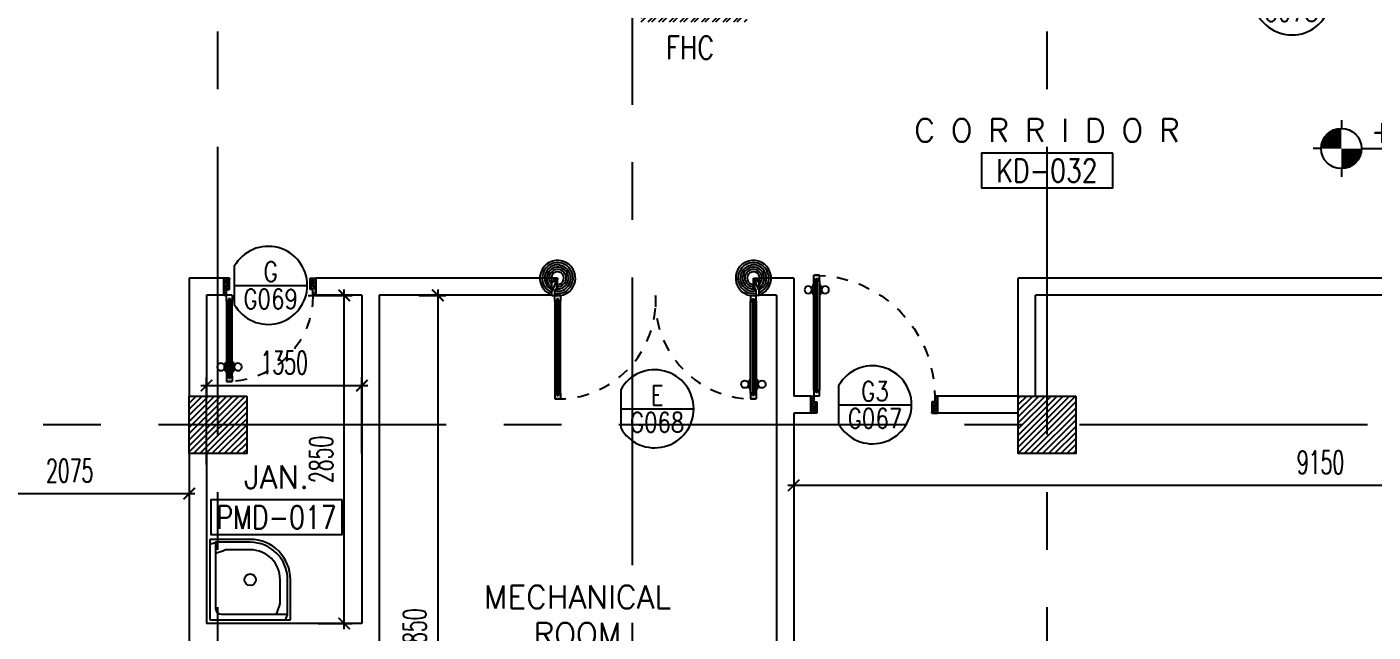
# Model space of a CAD drawing. Extents: x 417866.9 to 417960.2, y 43448 to 43538.2.
# Drawn here: x 417931.88 to 417943.57, y 43502.29 to 43507.55 of the extents above; entities that cross this region are included whole.
import ezdxf
from ezdxf.enums import TextEntityAlignment as Align

# ---------------------------------------------------------------- set-up
doc = ezdxf.new("R2010")
doc.units = 0
doc.header["$MEASUREMENT"] = 0
doc.header["$PDMODE"] = 3
doc.header["$PDSIZE"] = 0.1
doc.linetypes.add('CENTERX2', pattern=[4, 2.5, -0.5, 0.5, -0.5])
doc.linetypes.add('HIDDEN', pattern=[0.375, 0.25, -0.125])
doc.layers.get('0').update_dxf_attribs({"linetype": 'CONTINUOUS'})
doc.layers.get('DEFPOINTS').update_dxf_attribs({"linetype": 'CONTINUOUS'})
for name, color, linetype in [('AXES', 11, 'CENTERX2'), ('COL', 2, 'CONTINUOUS'), ('DIM', 4, 'CONTINUOUS'), ('DOOR', 4, 'CONTINUOUS'), ('DOOR-CR', 2, 'CONTINUOUS'), ('DOOR-NO', 3, 'CONTINUOUS'), ('FHC', 2, 'CONTINUOUS'), ('FIX', 3, 'CONTINUOUS'), ('HAT', 8, 'CONTINUOUS'), ('LEV-PL', 4, 'CONTINUOUS'), ('PART', 9, 'CONTINUOUS'), ('RM-BOX', 2, 'CONTINUOUS'), ('RM-NAME', 2, 'CONTINUOUS'), ('RM-NO', 2, 'CONTINUOUS'), ('WALL', 2, 'CONTINUOUS')]:
    doc.layers.add(name, color=color, linetype=linetype)
doc.styles.add('ROMANS', font='ROMANS.shx', dxfattribs={"width": 0.6})
doc.styles.add('S', font='ROMANS.SHX')
doc.dimstyles.new('STANDARD in', dxfattribs={"dimtxt": 0.2, "dimasz": 0.1, "dimexe": 0.07, "dimexo": 0.05, "dimgap": 0.1, "dimtad": 1, "dimdec": 0, "dimlfac": 1000, "dimzin": 0, "dimdsep": 46, "dimtxsty": 'ROMANS', "dimblk": 'ARCHTICK', "dimcen": 0.05, "dimdle": 0.05, "dimclrd": 4, "dimclre": 4, "dimclrt": 2, "dimadec": 0, "dimazin": 0, "dimtfac": 1, "dimtdec": 0, "dimtmove": 2, "dimatfit": 3, "dimfxl": 0, "dimtolj": 1, "dimtzin": 0, "dimarcsym": 0})

# ---------------------------------------------------------------- blocks, each defined once
blk = doc.blocks.new('RM1')
at = {"layer": 'RM-BOX'}
blk.add_lwpolyline([(570, -200), (-570, -200), (-570, -500), (570, -500)], close=True, dxfattribs=at)
at = {"layer": 'RM-NAME', "style": 'ROMANS'}
for tag, p in [('ROOMNAME1', (0, 324)), ('ROOMNAME2', (0, 0))]:
    blk.add_attdef(tag, text='', height=200, dxfattribs=at).set_placement(p, align=Align.MIDDLE)
at = {"layer": 'RM-NO', "style": 'ROMANS', "width": 0.8}
blk.add_attdef('ROOMNO', text='', height=200, dxfattribs=at).set_placement((0, -350), align=Align.MIDDLE)
blk = doc.blocks.new('JAN-001')
for p, q in [((730, -30), (30, -30)), ((30, -30), (30, -730)), ((705, -80), (130, -80)), ((610, -80), (635, -152)), ((688, -30), (704, -76)), ((705, -380), (705, -84)), ((730, -380), (730, -30)), ((80, -130), (80, -705)), ((640, -380), (640, -184)), ((30, -688), (76, -704)), ((80, -610), (152, -635)), ((184, -640), (380, -640)), ((30, -730), (380, -730)), ((84, -705), (380, -705))]:
    blk.add_line(p, q)
blk.add_circle((380, -380), 50)
for centre, radius, start, end in [((130, -130), 50, 90, 180), ((680, -84), 25, 0, 19.0039), ((540, -184), 100, 0, 19.0039), ((380, -380), 350, 270, 0), ((380, -380), 325, 270, 0), ((380, -380), 260, 270, 0), ((184, -540), 100, 250.9961, 270), ((84, -680), 25, 250.9961, 270)]:
    blk.add_arc(centre, radius, start, end)
blk = doc.blocks.new('DD1')
at = {"layer": 'DOOR-CR'}
blk.add_line((-316, 0), (316, 0), dxfattribs=at)
blk.add_lwpolyline([(-316, -166, 3.820224), (-316, 166)], format="xyb", close=True, dxfattribs=at)
at = {"layer": 'DOOR-NO', "color": 255, "style": 'ROMANS'}
for tag, width, p in [('G', 0.8, (-22, 156)), ('0000', 0.7, (-22, -136))]:
    blk.add_attdef(tag, text='', height=196, dxfattribs=dict(at, width=width)).set_placement(p, align=Align.MIDDLE)
blk = doc.blocks.new('COL50')
at = {"layer": 'COL'}
blk.add_lwpolyline([(-250, 250), (-250, -250), (250, -250), (250, 250)], close=True, dxfattribs=at)
blk = doc.blocks.new('*X86')
at = {"color": 0}
for p, q in [((238729, 47916), (239214, 48401)), ((238729, 47969), (239161, 48401)), ((238729, 48022), (239108, 48401)), ((238729, 48075), (239055, 48401)), ((238729, 48128), (239002, 48401)), ((238729, 48181), (238949, 48401)), ((238729, 48234), (238896, 48401)), ((238729, 48287), (238843, 48401)), ((238729, 48340), (238790, 48401)), ((238729, 48393), (238736, 48401)), ((238767, 47901), (239229, 48363)), ((238820, 47901), (239229, 48310)), ((238873, 47901), (239229, 48257)), ((238926, 47901), (239229, 48204)), ((238979, 47901), (239229, 48151)), ((239032, 47901), (239229, 48098)), ((239085, 47901), (239229, 48045)), ((239138, 47901), (239229, 47992)), ((239191, 47901), (239229, 47938))]:
    blk.add_line(p, q, dxfattribs=at)
blk = doc.blocks.new('A$C272A55A0')
at = {"layer": 'DOOR', "color": 0, "linetype": 'ByBlock'}
for p, q in [((0, 900), (0, 1050)), ((50, 1050), (0, 1050)), ((25, 950), (50, 950)), ((25, 900), (25, 950)), ((50, 950), (50, 1050)), ((1750, 950), (1750, 1050)), ((1750, 1050), (1800, 1050)), ((1775, 950), (1750, 950)), ((1775, 900), (1775, 950)), ((1800, 1050), (1800, 900)), ((0, 900), (25, 900)), ((75, 900), (25, 900)), ((25, 850), (25, 900)), ((42, 850), (25, 850)), ((58, 870), (42, 870)), ((42, 870), (42, 850)), ((58, 850), (58, 870)), ((75, 850), (58, 850)), ((75, 900), (75, 850)), ((1725, 900), (1775, 900)), ((1725, 900), (1725, 850)), ((1725, 850), (1742, 850)), ((1742, 870), (1758, 870)), ((1742, 850), (1742, 870)), ((1758, 870), (1758, 850)), ((1758, 850), (1775, 850)), ((1800, 900), (1775, 900)), ((1775, 850), (1775, 900)), ((1718, 160), (1709, 160)), ((1709, 95), (1709, 160)), ((1725, 173), (1718, 173)), ((1718, 173), (1718, 83)), ((1718, 95), (1718, 160)), ((1775, 173), (1782, 173)), ((1782, 173), (1782, 83)), ((1782, 160), (1791, 160)), ((1782, 95), (1782, 160)), ((1791, 95), (1791, 160)), ((25, 50), (42, 50)), ((25, 50), (25, 0)), ((25, 0), (75, 0)), ((75, 0), (25, 0)), ((42, 50), (42, 30)), ((42, 30), (58, 30)), ((58, 50), (75, 50)), ((58, 50), (58, 30)), ((75, 50), (75, 0)), ((1718, 95), (1709, 95)), ((1725, 83), (1718, 83)), ((1742, 50), (1725, 50)), ((1725, 50), (1725, 0)), ((1775, 0), (1725, 0)), ((1725, 0), (1775, 0)), ((1742, 50), (1742, 30)), ((1758, 30), (1742, 30)), ((1775, 50), (1758, 50)), ((1758, 50), (1758, 30)), ((1775, 83), (1782, 83)), ((1775, 50), (1775, 0)), ((1782, 95), (1791, 95))]:
    blk.add_line(p, q, dxfattribs=at)
at = {"layer": 'DOOR', "color": 9, "linetype": 'ByBlock'}
for p, q in [((50, 1050), (0, 1010)), ((50, 1050), (0, 937)), ((50, 1050), (37, 950)), ((1750, 1050), (1800, 1010)), ((1750, 1050), (1800, 937)), ((1750, 1050), (1763, 950))]:
    blk.add_line(p, q, dxfattribs=at)
at = {"layer": 'DOOR', "linetype": 'ByBlock'}
for p, q in [((25, 850), (25, 50)), ((42, 850), (42, 50)), ((58, 850), (58, 50)), ((75, 50), (75, 850)), ((1725, 50), (1725, 850)), ((1742, 850), (1742, 50)), ((1758, 850), (1758, 50)), ((1775, 850), (1775, 50))]:
    blk.add_line(p, q, dxfattribs=at)
at = {"layer": 'DOOR', "color": 0, "linetype": 'ByBlock'}
for centre in [(1676, 128), (1824, 128)]:
    blk.add_circle(centre, 32.4, dxfattribs=at)
at = {"layer": 'DOOR', "color": 9, "linetype": 'ByBlock'}
for centre, radius, start, end in [((50, 1050), 54.4, 203.2074, 270), ((50, 1050), 74.4, 227.7764, 270), ((50, 1050), 94.4, 238.0182, 270), ((50, 1050), 114, 244.0838, 257.3774), ((50, 1050), 34.4, 180, 270), ((50, 1050), 14.4, 180, 270), ((1750, 1050), 14.4, 270, 0), ((1750, 1050), 34.4, 270, 0), ((1750, 1050), 54.4, 270, 336.7926), ((1750, 1050), 74.4, 270, 312.2236), ((1750, 1050), 94.4, 270, 301.9818), ((1750, 1050), 114, 282.6226, 295.9162), ((50, 1050), 134, 248.1598, 259.28), ((50, 1050), 154, 251.1053, 256.2858), ((1750, 1050), 134, 280.72, 291.8402), ((1750, 1050), 154, 283.7142, 288.8947)]:
    blk.add_arc(centre, radius, start, end, dxfattribs=at)
at = {"layer": 'DOOR', "linetype": 'HIDDEN', "ltscale": 0.5}
for centre, start, end in [((50, 851), 268.3174, 3.2965), ((1750, 851), 176.7035, 271.6826)]:
    blk.add_arc(centre, 851, start, end, dxfattribs=at)
at = {"layer": 'WALL', "linetype": 'ByBlock'}
blk.add_line((1800, 900), (1800, 1050), dxfattribs=at)
blk = doc.blocks.new('*X82')
at = {"color": 0}
for p, q in [((245926, 47901), (246426, 48401)), ((245929, 47956), (246373, 48401)), ((245929, 48009), (246320, 48401)), ((245929, 48062), (246267, 48401)), ((245929, 48115), (246214, 48401)), ((245929, 48168), (246161, 48401)), ((245929, 48221), (246108, 48401)), ((245929, 48275), (246055, 48401)), ((245929, 48328), (246002, 48401)), ((245929, 48381), (245949, 48401)), ((245979, 47901), (246429, 48350)), ((246032, 47901), (246429, 48297)), ((246085, 47901), (246429, 48244)), ((246138, 47901), (246429, 48191)), ((246191, 47901), (246429, 48138)), ((246244, 47901), (246429, 48085)), ((246297, 47901), (246429, 48032)), ((246351, 47901), (246429, 47979)), ((246404, 47901), (246429, 47926))]:
    blk.add_line(p, q, dxfattribs=at)
blk = doc.blocks.new('LEV1')
at = {"layer": 'LEV-PL'}
for p, q in [((0, 245), (0, 175)), ((-175, 0), (-245, 0)), ((175, 0), (1061, 0)), ((0, -175), (0, -245))]:
    blk.add_line(p, q, dxfattribs=at)
at = {"layer": 'LEV-PL', "const_width": 175}
for points in [[(-88, 0, -0.414214), (0, 88, -1)], [(88, 0, -0.414214), (0, -88, -1)]]:
    blk.add_lwpolyline(points, format="xyb", dxfattribs=at)
at = {"layer": 'LEV-PL'}
blk.add_circle((0, 0), 175, dxfattribs=at)
at = {"layer": 'LEV-PL', "color": 4, "style": 'S', "width": 0.85}
for tag, p in [('+0000', (646, 50)), ('F.F.L.', (646, -250))]:
    blk.add_attdef(tag, text='', height=200, dxfattribs=at).set_placement(p, align=Align.CENTER)
blk = doc.blocks.new('DOOR110')
at = {"layer": 'DOOR', "color": 7, "linetype": 'ByBlock'}
for p, q in [((-150, 0), (-150, -25)), ((-150, 0), (0, 0)), ((0, -50), (-114, 0)), ((0, -50), (-40, 0)), ((0, -50), (0, 0)), ((-1200, -25), (-1200, -75)), ((-1200, -75), (-1200, -25)), ((-1150, -25), (-1200, -25)), ((-1150, -75), (-1200, -75)), ((-1170, -42), (-1170, -58)), ((-1150, -42), (-1170, -42)), ((-1150, -58), (-1170, -58)), ((-1150, -25), (-1150, -42)), ((-1150, -58), (-1150, -75)), ((-1118, -25), (-1118, -18)), ((-1028, -18), (-1118, -18)), ((-1118, -75), (-1118, -82)), ((-1028, -82), (-1118, -82)), ((-1105, -18), (-1105, -9)), ((-1105, -9), (-1040, -9)), ((-1105, -18), (-1040, -18)), ((-1105, -82), (-1105, -91)), ((-1105, -82), (-1040, -82)), ((-1105, -91), (-1040, -91)), ((-1040, -18), (-1040, -9)), ((-1040, -82), (-1040, -91)), ((-1028, -25), (-1028, -18)), ((-1028, -75), (-1028, -82)), ((-200, -42), (-200, -25)), ((-200, -25), (-150, -25)), ((-180, -42), (-200, -42)), ((-200, -75), (-200, -58)), ((-200, -58), (-180, -58)), ((-150, -75), (-200, -75)), ((-180, -58), (-180, -42)), ((-150, -75), (-150, -25)), ((-150, -25), (-100, -25)), ((-100, -25), (-100, -50)), ((0, -50), (-100, -37)), ((-100, -50), (0, -50)), ((0, -1050), (-114, -1100)), ((-100, -1075), (-100, -1050)), ((0, -1050), (-100, -1063)), ((-100, -1050), (0, -1050)), ((0, -1050), (-40, -1100)), ((0, -1050), (0, -1100)), ((-150, -1075), (-100, -1075)), ((-150, -1100), (-150, -1075)), ((-150, -1100), (0, -1100)), ((0, -1100), (-150, -1100))]:
    blk.add_line(p, q, dxfattribs=at)
at = {"layer": 'DOOR', "linetype": 'ByBlock'}
for p, q in [((-200, -25), (-1150, -25)), ((-200, -42), (-1150, -42)), ((-200, -58), (-1150, -58)), ((-1150, -75), (-200, -75))]:
    blk.add_line(p, q, dxfattribs=at)
at = {"layer": 'DOOR', "color": 7, "linetype": 'ByBlock'}
for centre in [(-1073, 24), (-1073, -124)]:
    blk.add_circle(centre, 32.4, dxfattribs=at)
for centre, radius, start, end in [((0, -50), 154, 161.1053, 166.2858), ((0, -50), 94.4, 148.0182, 180), ((0, -50), 134, 158.1598, 169.28), ((0, -50), 114, 154.0838, 167.3774), ((0, -50), 74.4, 137.7764, 180), ((0, -50), 54.4, 113.2074, 180), ((0, -50), 34.4, 90, 180), ((0, -50), 14.4, 90, 180), ((0, -1050), 94.4, 180, 211.9818), ((0, -1050), 74.4, 180, 222.2236), ((0, -1050), 54.4, 180, 246.7926), ((0, -1050), 34.4, 180, 270), ((0, -1050), 14.4, 180, 270), ((0, -1050), 154, 193.7142, 198.8947), ((0, -1050), 134, 190.72, 201.8402)]:
    blk.add_arc(centre, radius, start, end, dxfattribs=at)
at = {"layer": 'DOOR', "linetype": 'HIDDEN', "ltscale": 0.5}
blk.add_arc((-150, -25), 1050, 180, 270, dxfattribs=at)
blk = doc.blocks.new('DOOR80')
at = {"layer": 'DOOR', "color": 7, "linetype": 'ByBlock'}
for p, q in [((-150, 800), (0, 800)), ((-150, 800), (-150, 775)), ((0, 800), (-150, 800)), ((-150, 775), (-100, 775)), ((0, 750), (-114, 800)), ((-100, 775), (-100, 750)), ((0, 750), (-100, 763)), ((-100, 750), (0, 750)), ((0, 750), (-40, 800)), ((0, 750), (0, 800)), ((-850, 75), (-900, 75)), ((-900, 75), (-900, 25)), ((-900, 25), (-900, 75)), ((-850, 25), (-900, 25)), ((-850, 58), (-870, 58)), ((-870, 42), (-870, 58)), ((-850, 42), (-870, 42)), ((-850, 58), (-850, 75)), ((-850, 25), (-850, 42)), ((-727, 82), (-817, 82)), ((-817, 75), (-817, 82)), ((-817, 25), (-817, 18)), ((-727, 18), (-817, 18)), ((-805, 91), (-740, 91)), ((-805, 82), (-805, 91)), ((-805, 82), (-740, 82)), ((-805, 18), (-740, 18)), ((-805, 18), (-805, 9)), ((-805, 9), (-740, 9)), ((-740, 82), (-740, 91)), ((-740, 18), (-740, 9)), ((-727, 75), (-727, 82)), ((-727, 25), (-727, 18)), ((-150, 75), (-200, 75)), ((-200, 75), (-200, 58)), ((-200, 58), (-180, 58)), ((-180, 42), (-200, 42)), ((-200, 42), (-200, 25)), ((-200, 25), (-150, 25)), ((-180, 58), (-180, 42)), ((-150, 75), (-150, 25)), ((-150, 25), (-100, 25)), ((-150, 0), (-150, 25)), ((0, 0), (-150, 0)), ((0, 50), (-114, 0)), ((-100, 25), (-100, 50)), ((0, 50), (-100, 37)), ((-100, 50), (0, 50)), ((0, 50), (-40, 0)), ((0, 50), (0, 0))]:
    blk.add_line(p, q, dxfattribs=at)
at = {"layer": 'DOOR', "linetype": 'ByBlock'}
for p, q in [((-850, 75), (-200, 75)), ((-200, 58), (-850, 58)), ((-200, 42), (-850, 42)), ((-200, 25), (-850, 25))]:
    blk.add_line(p, q, dxfattribs=at)
at = {"layer": 'DOOR', "color": 7, "linetype": 'ByBlock'}
for centre in [(-772, 124), (-772, -24)]:
    blk.add_circle(centre, 32.4, dxfattribs=at)
at = {"layer": 'DOOR', "linetype": 'HIDDEN', "ltscale": 0.5}
blk.add_arc((-149, 23), 752, 90.0695, 176.0204, dxfattribs=at)
at = {"layer": 'DOOR', "color": 7, "linetype": 'ByBlock'}
for centre, radius, start, end in [((0, 750), 154, 161.1053, 166.2858), ((0, 750), 134, 158.1598, 169.28), ((0, 750), 94.4, 148.0182, 180), ((0, 750), 74.4, 137.7764, 180), ((0, 750), 54.4, 113.2074, 180), ((0, 750), 34.4, 90, 180), ((0, 750), 14.4, 90, 180), ((0, 50), 154, 193.7142, 198.8947), ((0, 50), 134, 190.72, 201.8402), ((0, 50), 114, 192.6226, 205.9162), ((0, 50), 94.4, 180, 211.9818), ((0, 50), 74.4, 180, 222.2236), ((0, 50), 54.4, 180, 246.7926), ((0, 50), 34.4, 180, 270), ((0, 50), 14.4, 180, 270)]:
    blk.add_arc(centre, radius, start, end, dxfattribs=at)
blk = doc.blocks.new('_ARCHTICK')
at = {"color": 0, "linetype": 'ByBlock', "const_width": 0.15}
blk.add_lwpolyline([(-0.5, -0.5), (0.5, 0.5)], dxfattribs=at)
blk = doc.blocks.new('*D370')
at = {"layer": 'DEFPOINTS', "color": 0}
for p in [(417934.787, 43504.435), (417934.787, 43503.794), (417933.437, 43503.7)]:
    blk.add_point(p, dxfattribs=at)
at = {"layer": 'DIM', "color": 4, "lineweight": -2}
for p, q in [((417933.387, 43504.435), (417934.837, 43504.435)), ((417933.437, 43503.75), (417933.437, 43504.505)), ((417934.787, 43503.844), (417934.787, 43504.505))]:
    blk.add_line(p, q, dxfattribs=at)
at = {"layer": 'DIM', "color": 4, "lineweight": -2, "xscale": 0.1, "yscale": 0.1, "zscale": 0.1, "rotation": 180}
blk.add_blockref('_ARCHTICK', (417933.437, 43504.435), dxfattribs=at)
at = {"layer": 'DIM', "color": 4, "lineweight": -2, "xscale": 0.1, "yscale": 0.1, "zscale": 0.1}
blk.add_blockref('_ARCHTICK', (417934.787, 43504.435), dxfattribs=at)
at = {"layer": 'DIM', "color": 2, "insert": (417934.112, 43504.635), "char_height": 0.2, "attachment_point": 5, "style": 'ROMANS'}
blk.add_mtext('\\A1;1350', dxfattribs=at)
blk = doc.blocks.new('*D371')
at = {"layer": 'DEFPOINTS', "color": 0}
for p in [(417938.537, 43503.714), (417947.687, 43503.714), (417947.687, 43503.569)]:
    blk.add_point(p, dxfattribs=at)
at = {"layer": 'DIM', "color": 4, "lineweight": -2}
for p, q in [((417938.537, 43503.664), (417938.537, 43503.499)), ((417947.687, 43503.664), (417947.687, 43503.499)), ((417938.487, 43503.569), (417947.737, 43503.569))]:
    blk.add_line(p, q, dxfattribs=at)
at = {"layer": 'DIM', "color": 4, "lineweight": -2, "xscale": 0.1, "yscale": 0.1, "zscale": 0.1, "rotation": 180}
blk.add_blockref('_ARCHTICK', (417938.537, 43503.569), dxfattribs=at)
at = {"layer": 'DIM', "color": 4, "lineweight": -2, "xscale": 0.1, "yscale": 0.1, "zscale": 0.1}
blk.add_blockref('_ARCHTICK', (417947.687, 43503.569), dxfattribs=at)
at = {"layer": 'DIM', "color": 2, "insert": (417943.112, 43503.769), "char_height": 0.2, "attachment_point": 5, "style": 'ROMANS'}
blk.add_mtext('\\A1;9150', dxfattribs=at)
blk = doc.blocks.new('*D378')
at = {"layer": 'DEFPOINTS', "color": 0}
for p in [(417935.231, 43505.219), (417935.231, 43499.369), (417935.446, 43499.369)]:
    blk.add_point(p, dxfattribs=at)
at = {"layer": 'DIM', "color": 4, "lineweight": -2}
for p, q in [((417935.446, 43505.269), (417935.446, 43499.319)), ((417935.281, 43505.219), (417935.516, 43505.219)), ((417935.281, 43499.369), (417935.516, 43499.369))]:
    blk.add_line(p, q, dxfattribs=at)
at = {"layer": 'DIM', "color": 4, "lineweight": -2, "xscale": 0.1, "yscale": 0.1, "zscale": 0.1}
for p, rotation in [((417935.446, 43505.219), 90), ((417935.446, 43499.369), 270)]:
    blk.add_blockref('_ARCHTICK', p, dxfattribs=dict(at, rotation=rotation))
at = {"layer": 'DIM', "color": 2, "insert": (417935.246, 43502.294), "char_height": 0.2, "attachment_point": 5, "rotation": 90, "style": 'ROMANS'}
blk.add_mtext('\\A1;5850', dxfattribs=at)
blk = doc.blocks.new('*D646')
at = {"layer": 'DEFPOINTS', "color": 0}
for p in [(417934.269, 43505.219), (417934.633, 43505.219), (417934.358, 43502.369)]:
    blk.add_point(p, dxfattribs=at)
at = {"layer": 'DIM', "color": 4, "lineweight": -2}
for p, q in [((417934.633, 43502.319), (417934.633, 43505.269)), ((417934.319, 43505.219), (417934.703, 43505.219)), ((417934.408, 43502.369), (417934.703, 43502.369))]:
    blk.add_line(p, q, dxfattribs=at)
at = {"layer": 'DIM', "color": 4, "lineweight": -2, "xscale": 0.1, "yscale": 0.1, "zscale": 0.1}
for p, rotation in [((417934.633, 43505.219), 90), ((417934.633, 43502.369), 270)]:
    blk.add_blockref('_ARCHTICK', p, dxfattribs=dict(at, rotation=rotation))
at = {"layer": 'DIM', "color": 2, "insert": (417934.433, 43503.794), "char_height": 0.2, "attachment_point": 5, "rotation": 90, "style": 'ROMANS'}
blk.add_mtext('\\A1;2850', dxfattribs=at)
blk = doc.blocks.new('*D645')
at = {"layer": 'DEFPOINTS', "color": 0}
for p in [(417931.212, 43503.827), (417933.287, 43503.827), (417933.287, 43503.497)]:
    blk.add_point(p, dxfattribs=at)
at = {"layer": 'DIM', "color": 4, "lineweight": -2}
for p, q in [((417931.212, 43503.777), (417931.212, 43503.427)), ((417933.287, 43503.777), (417933.287, 43503.427)), ((417931.162, 43503.497), (417933.337, 43503.497))]:
    blk.add_line(p, q, dxfattribs=at)
at = {"layer": 'DIM', "color": 4, "lineweight": -2, "xscale": 0.1, "yscale": 0.1, "zscale": 0.1, "rotation": 180}
blk.add_blockref('_ARCHTICK', (417931.212, 43503.497), dxfattribs=at)
at = {"layer": 'DIM', "color": 4, "lineweight": -2, "xscale": 0.1, "yscale": 0.1, "zscale": 0.1}
blk.add_blockref('_ARCHTICK', (417933.287, 43503.497), dxfattribs=at)
at = {"layer": 'DIM', "color": 2, "insert": (417932.249, 43503.697), "char_height": 0.2, "attachment_point": 5, "style": 'ROMANS'}
blk.add_mtext('\\A1;2075', dxfattribs=at)

msp = doc.modelspace()

# ---------------------------------------------------------------- hatches: boundary and pattern name
at = {"layer": 'FHC', "linetype": 'ByBlock', "ltscale": 0.3}
h = msp.add_hatch(dxfattribs=at)
h.set_pattern_fill('ANSI32', color=11, scale=175, style=0)
h.set_pattern_definition([(44.999998, (417705.015424, 43476.54332), (-0.046403885, 0.046403882), []), (44.999998, (417705.04636, 43476.54332), (-0.046403885, 0.046403882), [])])
h.paths.add_polyline_path([(417938.1316, 43507.5943), (417938.1316, 43507.7843), (417937.2116, 43507.7843), (417937.2116, 43507.5943)])
h.paths.add_polyline_path([(417936.999, 43507.1732), (417936.999, 43507.594), (417937.2615, 43507.594), (417937.2615, 43507.1732)], flags=9)

# ---------------------------------------------------------------- linework, layer by layer
at = {"layer": 'AXES'}
for p, q in [((417933.5366, 43460.01), (417933.5366, 43537.5491)), ((417940.7366, 43460.01), (417940.7366, 43537.5491)), ((417937.1366, 43466.8743), (417937.1366, 43525.6943)), ((417959.5194, 43504.0943), (417889.6966, 43504.0943))]:
    msp.add_line(p, q, dxfattribs=at)
at = {"layer": 'WALL'}
for p, q in [((417933.2866, 43505.3693), (417933.2866, 43504.3443)), ((417933.5866, 43505.3693), (417933.2866, 43505.3693)), ((417933.5866, 43505.2193), (417933.5866, 43505.3693)), ((417936.4366, 43505.3693), (417934.3866, 43505.3693)), ((417934.3866, 43505.2193), (417934.3866, 43505.3693)), ((417936.4366, 43505.2193), (417936.4366, 43505.3693)), ((417938.5366, 43505.3693), (417938.2366, 43505.3693)), ((417938.2366, 43505.2193), (417938.2366, 43505.3693)), ((417938.5366, 43505.3693), (417938.5366, 43504.3443)), ((417946.8616, 43505.3693), (417940.4866, 43505.3693)), ((417940.4866, 43504.3443), (417940.4866, 43505.3693)), ((417933.4366, 43505.2193), (417933.4366, 43504.3443)), ((417933.5866, 43505.2193), (417933.4366, 43505.2193)), ((417934.7866, 43505.2193), (417934.3866, 43505.2193)), ((417934.7866, 43505.2193), (417934.7866, 43502.3693)), ((417936.4366, 43505.2193), (417934.9366, 43505.2193)), ((417934.9366, 43505.2193), (417934.9366, 43498.1943)), ((417938.3866, 43505.2193), (417938.2366, 43505.2193)), ((417938.3866, 43505.2193), (417938.3866, 43499.3693)), ((417947.6866, 43505.2193), (417940.6366, 43505.2193)), ((417940.6366, 43504.3443), (417940.6366, 43505.2193)), ((417938.6866, 43504.3443), (417938.5366, 43504.3443)), ((417938.6866, 43504.1943), (417938.6866, 43504.3443)), ((417939.7866, 43504.1943), (417939.7866, 43504.3443)), ((417940.4866, 43504.3443), (417939.7866, 43504.3443)), ((417938.5366, 43504.1943), (417938.5366, 43499.2193)), ((417938.6866, 43504.1943), (417938.5366, 43504.1943)), ((417940.4866, 43504.1943), (417939.7866, 43504.1943)), ((417933.2866, 43503.8443), (417933.2866, 43498.3443)), ((417933.4366, 43503.8443), (417933.4366, 43502.3693)), ((417934.7866, 43502.3693), (417933.4366, 43502.3693))]:
    msp.add_line(p, q, dxfattribs=at)

# ---------------------------------------------------------------- block references
at = {"layer": 'COL', "xscale": -0.001000000047497451, "yscale": 0.0009999999892897904, "zscale": 0.001}
for p in [(417933.5366, 43504.0943), (417940.7366, 43504.0943)]:
    msp.add_blockref('COL50', p, dxfattribs=at)
at = {"layer": 'DOOR', "color": 0, "xscale": 0.001000000047497451, "yscale": 0.0009999999892897904, "zscale": 0.001}
msp.add_blockref('A$C272A55A0', (417936.4366, 43504.319), dxfattribs=at)
at = {"layer": 'DOOR', "xscale": -0.0009999999892897904, "yscale": 0.0009999999892897904, "zscale": 0.001}
for name, p, rotation in [('DOOR80', (417933.5866, 43505.3693), 270), ('DOOR110', (417938.6866, 43504.1943), 90)]:
    msp.add_blockref(name, p, dxfattribs=dict(at, rotation=rotation))
at = {"layer": 'DOOR-NO'}
ref = msp.add_blockref('DD1', (417942.884, 43507.8194), dxfattribs=dict(at, xscale=0.001000000047497451, yscale=0.0009999999892897904, zscale=0.001))
ref.add_attrib('G', 'F', dxfattribs={"height": 0.17, "style": 'ROMANS', "width": 0.8}).set_placement((417942.8756, 43507.9837), align=Align.MIDDLE)
ref.add_attrib('000', 'G078', dxfattribs={"height": 0.17, "style": 'ROMANS', "width": 0.8}).set_placement((417942.8552, 43507.6823), align=Align.MIDDLE)
ref = msp.add_blockref('DD1', (417933.9945, 43505.3058), dxfattribs=dict(at, xscale=0.001000000047497451, yscale=0.0009999999892897904, zscale=0.001))
ref.add_attrib('G', 'G', dxfattribs={"height": 0.17, "style": 'ROMANS', "width": 0.8}).set_placement((417933.9945, 43505.4238), align=Align.MIDDLE)
ref.add_attrib('000', 'G069', dxfattribs={"height": 0.17, "style": 'ROMANS', "width": 0.8}).set_placement((417933.9945, 43505.188), align=Align.MIDDLE)
ref = msp.add_blockref('DD1', (417937.3506, 43504.2336), dxfattribs=dict(at, xscale=0.001000000047497451, yscale=0.0009999999892897904, zscale=0.001))
ref.add_attrib('G', 'E', dxfattribs={"height": 0.17, "style": 'ROMANS', "width": 0.8}).set_placement((417937.3506, 43504.3515), align=Align.MIDDLE)
ref.add_attrib('000', 'G068', dxfattribs={"height": 0.17, "style": 'ROMANS', "width": 0.8}).set_placement((417937.3506, 43504.1157), align=Align.MIDDLE)
ref = msp.add_blockref('DD1', (417939.2426, 43504.2685), dxfattribs=dict(at, xscale=0.001000000047497451, yscale=0.0009999999892897904, zscale=0.001))
ref.add_attrib('G', 'G3', dxfattribs={"height": 0.17, "style": 'ROMANS', "width": 0.8}).set_placement((417939.2426, 43504.3864), align=Align.MIDDLE)
ref.add_attrib('000', 'G067', dxfattribs={"height": 0.17, "style": 'ROMANS', "width": 0.8}).set_placement((417939.2426, 43504.1506), align=Align.MIDDLE)
at = {"layer": 'FIX', "xscale": 0.0009999999892897904, "yscale": 0.0009999999892897904, "zscale": 0.001, "rotation": 90}
msp.add_blockref('JAN-001', (417933.4366, 43502.3693), dxfattribs=at)
at = {"layer": 'HAT', "xscale": 0.001000000047497451, "yscale": 0.0009999999892897904, "zscale": 0.001}
for name in ['*X86', '*X82']:
    msp.add_blockref(name, (417694.5581, 43455.9433), dxfattribs=at)
for p, values in [((417934.0453, 43503.6418), {'ROOMNO': 'PMD-017', 'ROOMNAME2': 'JAN.'}), ((417936.6591, 43502.275), {'ROOMNO': 'PMD-018', 'ROOMNAME2': 'ROOM', 'ROOMNAME1': 'MECHANICAL'})]:
    msp.add_blockref('RM1', p, dxfattribs=at).add_auto_attribs(values)
at = {"layer": 'PART', "xscale": 0.001000000047497451, "yscale": 0.0009999999892897904, "zscale": 0.001}
msp.add_blockref('LEV1', (417943.2925, 43506.4943), dxfattribs=at).add_auto_attribs({'F.F.L.': 'F.F.L.', '+0000': '+1000'})
at = {"layer": 'WALL', "xscale": 0.001000000047497451, "yscale": 0.0009999999892897904, "zscale": 0.001}
msp.add_blockref('RM1', (417940.7366, 43506.6529), dxfattribs=at).add_auto_attribs({'ROOMNO': 'KD-032', 'ROOMNAME2': 'C O R R I D O R'})

# ---------------------------------------------------------------- texts
at = {"layer": 'FHC', "style": 'ROMANS', "width": 0.8}
msp.add_text('FHC', height=0.2, dxfattribs=at).set_placement((417937.4268, 43507.2698))

# ---------------------------------------------------------------- dimensions: what is measured, and where the dimension line sits
at = {"layer": 'DIM'}
for base, p1, p2, picture, middle in [((417934.6332, 43505.2193), (417934.3576, 43502.3693), (417934.2694, 43505.2193), '*D646', (417934.4332, 43503.7943)), ((417935.446, 43499.3693), (417935.2307, 43505.2193), (417935.2307, 43499.3693), '*D378', (417935.246, 43502.2943))]:
    dim = msp.add_linear_dim(base=base, p1=p1, p2=p2, angle=90, dimstyle='STANDARD in', dxfattribs=at)
    dim.commit()
    dim.dimension.update_dxf_attribs({"geometry": picture, "text_midpoint": middle})
for base, p1, p2, picture, middle in [((417934.7866, 43504.4347), (417933.4366, 43503.6999), (417934.7866, 43503.7943), '*D370', (417934.1116, 43504.6347)), ((417933.2866, 43503.4974), (417931.2116, 43503.8274), (417933.2866, 43503.8274), '*D645', (417932.2491, 43503.6974)), ((417947.6866, 43503.5695), (417938.5366, 43503.7143), (417947.6866, 43503.7143), '*D371', (417943.1116, 43503.7695))]:
    dim = msp.add_linear_dim(base=base, p1=p1, p2=p2, dimstyle='STANDARD in', dxfattribs=at)
    dim.commit()
    dim.dimension.update_dxf_attribs({"geometry": picture, "text_midpoint": middle})

doc.saveas('drawing.dxf')
